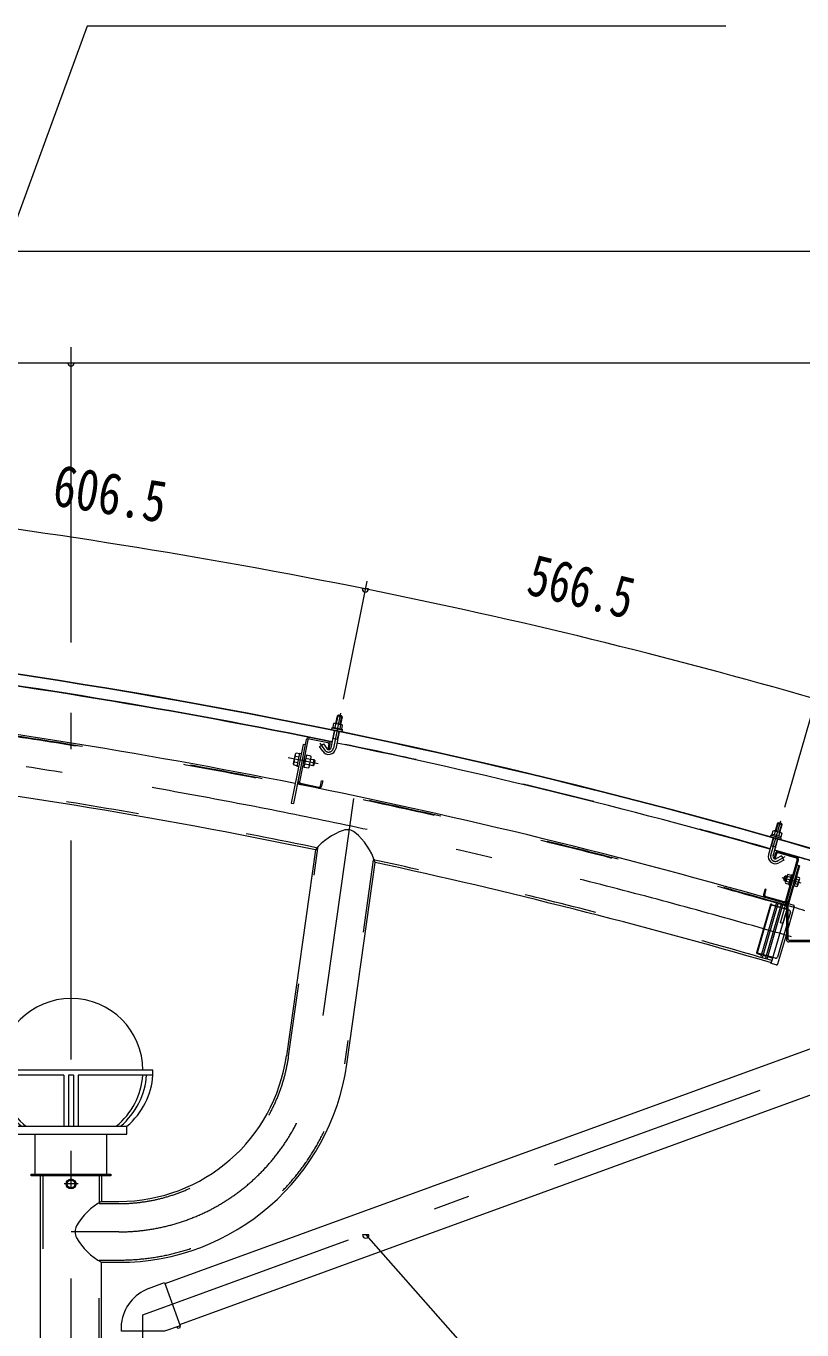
# Model space of a CAD drawing. Units: millimetres, scale not verified. Extents: x -32274 to 32279, y -14169 to 14171.
# Drawn here: x 19106 to 22508, y 5439 to 11154 of the extents above; entities that cross this region are included whole.
import ezdxf
from ezdxf.enums import TextEntityAlignment as Align

# ---------------------------------------------------------------- set-up
doc = ezdxf.new("R2010")
doc.units = ezdxf.units.MM
doc.header["$LTSCALE"] = 80
doc.linetypes.add('USER2', pattern=[10, 4, -6])
doc.linetypes.add('USER3', pattern=[24, 12, -5, 2, -5])
for name, color, linetype, lineweight in [('0-0_0', 7, 'Continuous', 18), ('0-6_2-0BOLD', 7, 'Continuous', 18), ('0-7_2-1HIDDEN', 3, 'USER3', 18), ('0-8_2-2CENTER', 3, 'USER2', 18), ('0-9_2-4THIN', 4, 'Continuous', 18), ('0-A_2-5DIM', 3, 'Continuous', 18)]:
    doc.layers.add(name, color=color, linetype=linetype, lineweight=lineweight)
doc.styles.add('ＭＳ ゴシック', font='')
doc.styles.get('ＭＳ ゴシック').set_extended_font_data('MS Gothic')

# ---------------------------------------------------------------- blocks, each defined once
blk = doc.blocks.new('ledl')
at = {"layer": '0-0_0'}
for p, q in [((14388.17, 13926.97), (14183.17, 13926.97)), ((14183.17, 13920.97), (14183.17, 13926.97)), ((14276.67, 13920.97), (14183.17, 13920.97)), ((14276.67, 13920.97), (14276.67, 13856.97)), ((14288.67, 13920.97), (14282.67, 13920.97)), ((14282.67, 13920.97), (14282.67, 13856.97)), ((14288.67, 13920.97), (14288.67, 13856.97)), ((14388.17, 13920.97), (14294.67, 13920.97)), ((14294.67, 13920.97), (14294.67, 13856.97)), ((14388.17, 13920.97), (14388.17, 13926.97)), ((14215.67, 13846.97), (14355.67, 13846.97)), ((14240.67, 13796.97), (14240.67, 13846.97)), ((14330.67, 13796.97), (14330.67, 13846.97)), ((14355.67, 13846.97), (14355.67, 13856.97)), ((14240.67, 13796.97), (14330.67, 13796.97))]:
    blk.add_line(p, q, dxfattribs=at)
blk.add_lwpolyline([(14215.67, 13846.97), (14215.67, 13856.97), (14355.67, 13856.97)], dxfattribs=at)
for start, end in [(0, 180), (183.82255, 231.05756), (308.94244, 356.17745)]:
    blk.add_arc((14285.67, 13926.97), 90, start, end, dxfattribs=at)
for centre, major_axis, start_param, end_param in [((14285.67, 13926.97), (102.47, 6.5), 3.1362923, 3.9034857), ((14293.67, 13926.97), (102.47, 6.5), 3.1362923, 3.9034857), ((14277.67, 13926.97), (-102.47, 6.5), 2.3796996, 3.146893), ((14285.67, 13926.97), (-102.47, 6.5), 2.3796996, 3.146893)]:
    blk.add_ellipse(centre, major_axis=major_axis, ratio=0.92312, start_param=start_param, end_param=end_param, dxfattribs=at)

msp = doc.modelspace()

# ---------------------------------------------------------------- linework, layer by layer
at = {"layer": '0-6_2-0BOLD'}
for p, q in [((20491.87, 8126.41), (20484.98, 8092.09)), ((20443.19, 7990.63), (20458.12, 8065)), ((20461.33, 8078.99), (20464.44, 8094.46)), ((20478.71, 8060.86), (20463.78, 7986.5)), ((20484.25, 8090.48), (20481.15, 8075.01)), ((20341.61, 8025.21), (20304.68, 7841.28)), ((20348.2, 8029.59), (20429.18, 8013.34)), ((20430.29, 8018.82), (20349.3, 8035.08)), ((20433.57, 8006.74), (20428.89, 7983.41)), ((20471.82, 8026.55), (20451.23, 8030.68)), ((20287.27, 7953.83), (20303.77, 7950.52)), ((20332.59, 7944.73), (20352.52, 7940.73)), ((20298.6, 7924.79), (20282.1, 7928.09)), ((20321.76, 7926.38), (20330.01, 7931.86)), ((20331.38, 7938.72), (20323.14, 7933.24)), ((20347.35, 7915), (20327.42, 7918.99)), ((20368.45, 7938.43), (20362.94, 7910.97)), ((20309.07, 7834.68), (20390.05, 7818.43)), ((20396.65, 7822.81), (20401.33, 7846.15)), ((20388.95, 7812.93), (20307.97, 7829.2)), ((22400.71, 7659.46), (22420.89, 7653.62)), ((22390.89, 7624.08), (22386.5, 7608.92)), ((22405.91, 7603.3), (22410.3, 7618.46)), ((22382.13, 7595.24), (22361.04, 7522.39)), ((22372.4, 7561.62), (22392.57, 7555.78)), ((22381.22, 7516.55), (22402.3, 7589.41)), ((20374.59, 7543.09), (20247.75, 6640.54)), ((20512.2, 6603.37), (20636.48, 7487.72)), ((22390.57, 7503.53), (22397.18, 7526.39)), ((22417.83, 7516.26), (22396.37, 7504.43)), ((22483.47, 7507.26), (22404.12, 7530.22)), ((22405.68, 7535.6), (22485.02, 7512.64)), ((22413.08, 7223.75), (22492.67, 7498.77)), ((22487.29, 7500.32), (22435.14, 7320.11)), ((22447.54, 7313.84), (22493.78, 7473.66)), ((22464.71, 7434.71), (22460.11, 7425.11)), ((22496.81, 7472.79), (22483.43, 7426.56)), ((22496.81, 7472.79), (22486.05, 7475.9)), ((22442.32, 7426.61), (22435.55, 7428.57)), ((22438.24, 7406.35), (22453.41, 7401.96)), ((22459.03, 7421.37), (22443.86, 7425.75)), ((22471.27, 7384.54), (22447.53, 7302.51)), ((22451.08, 7387.64), (22454.56, 7387.24)), ((22488.69, 7391.75), (22476.89, 7395.16)), ((22485.79, 7425.88), (22480.41, 7427.44)), ((22482.51, 7414.57), (22494.32, 7411.16)), ((22426.65, 7310.91), (22347.3, 7333.87)), ((22348.86, 7339.25), (22428.2, 7316.29)), ((22439.48, 7314.99), (22439.48, 7150)), ((22447.53, 7150), (22447.53, 7313.84)), ((22474.41, 7294.71), (22447.53, 7201.96)), ((22448.98, 7307.55), (22470.83, 7301.21)), ((22439.48, 7174.17), (22401.34, 7042.58)), ((22449.98, 7147.55), (23156.98, 7147.55)), ((23156.98, 7139.5), (22449.98, 7139.5)), ((22703.69, 6728.62), (19715.29, 5640.93)), ((19779.93, 5463.33), (22768.33, 6551.02)), ((19169.96, 5258.33), (19169.96, 6113.73)), ((19285.99, 6068.8), (19285.99, 6088.67)), ((19286.13, 6088.92), (19303.34, 6098.86)), ((19303.34, 6058.61), (19286.13, 6068.55)), ((19303.63, 6098.86), (19320.84, 6088.92)), ((19320.84, 6068.55), (19303.63, 6058.61)), ((19320.99, 6088.67), (19320.99, 6068.8))]:
    msp.add_line(p, q, dxfattribs=at)
for points in [[(20464.39, 8096.23), (20471.28, 8130.54), (20491.87, 8126.41), (20489.13, 8130.53), (20475.4, 8133.29), (20471.28, 8130.54)], [(20490.97, 8073.04), (20494.08, 8088.52), (20491.5, 8090.78), (20457.87, 8097.54), (20454.62, 8096.44), (20451.51, 8080.96)], [(20268.78, 7747.81), (20279.76, 7745.61), (20336.12, 8026.31)], [(20331.43, 8002.97), (20320.45, 8005.18), (20268.78, 7747.81)], [(20406.67, 7975.24), (20393.1, 7995.64), (20410.58, 8007.28), (20424.15, 7986.88)], [(20428.89, 7983.41), (20434.38, 7982.3), (20439.06, 8005.64)], [(20306.35, 7963.39), (20289.85, 7966.7), (20286.65, 7963.06), (20277.97, 7919.82), (20279.52, 7915.23), (20296.02, 7911.91)], [(20300.81, 7907.38), (20295.32, 7908.48), (20307.04, 7966.82), (20312.53, 7965.71)], [(20328.45, 7959.66), (20335.31, 7958.29), (20324.7, 7905.44), (20317.84, 7906.82)], [(20324.84, 7906.13), (20344.77, 7902.13), (20347.97, 7905.77), (20356.65, 7949), (20355.1, 7953.6), (20335.17, 7957.6)], [(20355.07, 7941.11), (20368.45, 7938.43), (20371.74, 7933.48), (20367.88, 7914.26), (20362.94, 7910.97), (20349.56, 7913.66)], [(20401.33, 7846.15), (20406.82, 7845.04), (20402.13, 7821.71)], [(22411.16, 7620), (22420.89, 7653.62), (22418.49, 7657.96), (22405.05, 7661.85), (22400.71, 7659.46), (22390.98, 7625.84)], [(22376.87, 7611.7), (22381.26, 7626.86), (22384.6, 7627.69), (22417.54, 7618.15), (22419.92, 7615.68), (22415.53, 7600.51)], [(22391.81, 7527.95), (22385.19, 7505.09), (22390.57, 7503.53)], [(22417.83, 7516.26), (22427.96, 7497.86), (22406.51, 7486.04)], [(22452.32, 7398.22), (22451.08, 7387.64), (22464.71, 7434.71), (22467.86, 7433.2)], [(22431.22, 7426.19), (22427.33, 7412.74), (22429.71, 7408.4)], [(22431.22, 7426.19), (22435.55, 7428.57), (22429.71, 7408.4), (22436.48, 7406.44)], [(22485.79, 7425.88), (22473.63, 7383.85), (22468.25, 7385.41)], [(22474.11, 7385.53), (22485.91, 7382.12), (22488.39, 7384.5), (22497.92, 7417.45), (22497.1, 7420.78), (22485.3, 7424.2)], [(22345.04, 7346.19), (22351.65, 7369.05), (22346.27, 7370.61), (22339.66, 7347.74)], [(22394.84, 7039.01), (22372.99, 7045.34), (22439.48, 7274.76)], [(22439.5, 7274.75), (22423.84, 7220.63), (22413.08, 7223.75)], [(19437.01, 6113.73), (19437.01, 6002.26), (19513.49, 6002.26)], [(19437.01, 5258.33), (19437.01, 5735.21), (19513.49, 5735.21)], [(19643.2, 5620.18), (19713.02, 5647.18), (19782.21, 5457.08), (19778.5, 5446.79), (19771.92, 5444.4), (19768.96, 5452.56)], [(19782.21, 5457.08), (19712.64, 5433.33), (19524.34, 5433.33), (19523.99, 5468.46)]]:
    msp.add_lwpolyline(points, dxfattribs=at)
for points in [[(20449.79, 8081.31), (20492.69, 8072.7), (20491.58, 8067.2), (20448.69, 8075.82)], [(22417.22, 7600.03), (22375.19, 7612.19), (22373.64, 7606.81), (22415.66, 7594.65)], [(22434.64, 7400.05), (22435.46, 7396.72), (22450.62, 7392.33), (22461.81, 7430.99), (22446.65, 7435.38), (22444.18, 7433)], [(19128.49, 6113.73), (19128.49, 6121.78), (19478.49, 6121.78), (19478.49, 6113.73)]]:
    msp.add_lwpolyline(points, close=True, dxfattribs=at)
for radius in [21.88, 17.15]:
    msp.add_circle((19303.49, 6078.73), radius, dxfattribs=at)
for centre, radius, start, end in [((15103.49, -18035.92), 26644.27, 73.55577, 88.07326), ((15103.49, -18035.92), 26646.03, 73.55577, 88.07326), ((15103.49, -18035.92), 26593.53, 78.4061, 82.92131), ((15103.49, -18035.92), 26595.27, 78.40611, 82.92133), ((15103.49, -18035.92), 26383.53, 78.67172, 83.20786), ((15103.49, -18035.92), 26116.47, 78.35597, 87.79263), ((20448.86, 8072.21), 3.5, 78.6474, 258.6474), ((20458.26, 8089.13), 8.17, 40.8049, 78.6474), ((20468.66, 8064.18), 30.57, 59.3513, 97.94348), ((20487.89, 8083.18), 8.17, 78.6474, 116.48988), ((20490.04, 8063.95), 3.5, 258.64742, 78.6474), ((20347.1, 8024.1), 11.2, 78.6474, 168.6474), ((20347.1, 8024.1), 5.6, 78.6474, 168.6474), ((20428.08, 8007.84), 5.6, 348.64742, 78.6474), ((20428.08, 8007.84), 11.2, 348.64742, 78.6474), ((15103.49, -18035.92), 26593.53, 74.14726, 78.36084), ((20318.32, 7934.21), 36.73, 147.71246, 189.58232), ((20296.08, 7958.76), 10.09, 168.6474, 209.20625), ((20346.29, 7948.67), 10.09, 308.08855, 348.6474), ((20432.9, 7992.7), 31.5, 213.6474, 348.6474), ((20432.9, 7992.7), 10.5, 213.6474, 348.6474), ((20288.33, 7920.15), 10.09, 128.08853, 168.6474), ((20316.3, 7934.62), 36.73, 327.71248, 9.58234), ((20338.54, 7910.07), 10.09, 348.64742, 29.20625), ((15103.49, -18035.92), 26383.53, 73.8607, 78.6474), ((20310.17, 7840.17), 11.2, 168.6474, 258.6474), ((20310.17, 7840.17), 5.6, 168.6474, 258.6474), ((20391.15, 7823.91), 11.2, 258.6474, 348.6474), ((20391.15, 7823.91), 5.6, 258.6474, 348.6474), ((20590.01, 7364.22), 280, 109.39807, 140.29477), ((20514.45, 7578.8), 52.5, 50.40631, 109.39807), ((20369.45, 7403.49), 280, 17.50639, 50.40631), ((22373.5, 7603.2), 3.5, 73.8607, 253.8607), ((22384.28, 7619.27), 8.17, 36.0182, 73.8607), ((22392.57, 7593.55), 30.57, 54.56461, 93.15678), ((22413.32, 7610.87), 8.17, 73.8607, 111.70319), ((22413.85, 7591.53), 3.5, 253.86072, 73.8607), ((15103.49, -18035.92), 26116.47, 73.8364, 77.76871), ((22391.31, 7513.63), 31.5, 163.8607, 298.8607), ((22391.31, 7513.63), 10.5, 163.8607, 298.8607), ((15103.49, -18035.92), 26593.53, 73.62849, 74.10202), ((22402.56, 7524.84), 11.2, 73.8607, 163.8607), ((22402.56, 7524.84), 5.6, 73.8607, 163.8607), ((22481.91, 7501.88), 5.6, 343.86072, 73.8607), ((22481.91, 7501.88), 11.2, 343.86072, 73.8607), ((22451.46, 7428.77), 8.17, 163.8607, 201.70319), ((22443.05, 7399.74), 8.17, 126.0182, 163.8607), ((22468.78, 7408.03), 30.57, 144.56461, 183.15678), ((22463.78, 7409.47), 30.57, 324.56462, 3.15678), ((22481.11, 7388.73), 8.17, 343.86072, 21.70319), ((22489.51, 7417.76), 8.17, 306.0182, 343.8607), ((22350.42, 7344.63), 11.2, 163.8607, 253.8607), ((22350.42, 7344.63), 5.6, 163.8607, 253.8607), ((22429.76, 7321.67), 11.2, 253.8607, 343.8607), ((22429.76, 7321.67), 5.6, 253.8607, 343.8607), ((22440.52, 7318.56), 11.2, 253.8607, 343.8607), ((22440.52, 7318.56), 5.6, 253.8607, 343.8607), ((22469.37, 7296.17), 5.25, 343.83641, 73.8364), ((15103.49, -18035.92), 26376.53, 73.66959, 73.77559), ((22449.98, 7150), 10.5, 180, 270), ((22449.98, 7150), 2.45, 180, 270), ((22396.3, 7044.05), 5.25, 253.8364, 343.8364), ((19513.49, 6743.73), 741.48, 270, 352), ((19513.49, 6743.73), 1008.52, 270, 352), ((19303.49, 6078.73), 20.12, 149.59184, 150.40814), ((19303.49, 6078.73), 20.12, 209.59184, 210.40814), ((19303.49, 6078.73), 20.12, 89.59184, 90.40814), ((19303.49, 6078.73), 20.12, 269.59184, 270.40814), ((19303.49, 6078.73), 20.12, 29.59184, 30.40814), ((19303.49, 6078.73), 20.12, 329.59184, 330.40814), ((19571.46, 5756.65), 280, 118.69672, 150.48341), ((19373.49, 5868.73), 52.5, 150.48341, 209.51657), ((19571.46, 5980.81), 280, 209.51657, 241.30327), ((19711.38, 5443.91), 189, 111.14577, 172.53503)]:
    msp.add_arc(centre, radius, start, end, dxfattribs=at)
at = {"layer": '0-7_2-1HIDDEN'}
for p, q in [((19303.49, 863.73), (19303.49, 8199.43)), ((20484.33, 8142.2), (20453.48, 7988.56)), ((20415.41, 7981.06), (20396.02, 8010.2)), ((20386.97, 7920.43), (20255.2, 7946.88)), ((20541.08, 7768.3), (20379.97, 6621.96)), ((22371.13, 7519.47), (22414.69, 7669.99)), ((22432.09, 7512.13), (22401.44, 7495.23)), ((22419.19, 7422.38), (22503.24, 7398.06)), ((19334.11, 6078.73), (19272.86, 6078.73)), ((19513.49, 5868.73), (19303.49, 5868.73))]:
    msp.add_line(p, q, dxfattribs=at)
msp.add_lwpolyline([(19618.49, 1134.03), (19618.49, 5505.14), (22803.48, 6664.38), (22803.48, 7492.49)], dxfattribs=at)
for centre, radius, start, end in [((15103.49, -18035.92), 26250, 73.71976, 87.96529), ((20432.9, 7992.7), 21, 213.6474, 348.6474), ((22391.31, 7513.63), 21, 163.8607, 298.8607), ((19513.49, 6743.73), 875, 270, 352)]:
    msp.add_arc(centre, radius, start, end, dxfattribs=at)
at = {"layer": '0-8_2-2CENTER'}
for p, q in [((20257.45, 6639.17), (20385.58, 7550.84)), ((20628.25, 7499.54), (20502.49, 6604.74)), ((22334.17, 7069.85), (22403.06, 7307.52)), ((22355.36, 7063.74), (22424.25, 7301.4)), ((22452.19, 7278.38), (22369.83, 7302.25)), ((22373.92, 7303.79), (22392.07, 7298.53)), ((22399.81, 7296.29), (22413.25, 7292.39)), ((22420.99, 7290.15), (22442.17, 7284.01)), ((22456.96, 7269.7), (22447.53, 7237.17)), ((22439.48, 7209.38), (22399.96, 7073.05)), ((22391.29, 7068.27), (22308.93, 7092.14)), ((22311.57, 7088.65), (22329.72, 7083.39)), ((22337.45, 7081.14), (22350.9, 7077.24)), ((22358.63, 7075.01), (22379.8, 7068.87)), ((19179.76, 6113.73), (19179.76, 5258.33))]:
    msp.add_line(p, q, dxfattribs=at)
msp.add_lwpolyline([(22370.17, 7303.42), (22308.59, 7090.97), (22310.98, 7086.63), (22374.51, 7305.81)], close=True, dxfattribs=at)
for points in [[(22398.31, 7308.88), (22394.46, 7306.77), (22327.33, 7075.15), (22329.51, 7071.19)], [(22419.53, 7302.77), (22415.64, 7300.63), (22348.51, 7069.01), (22350.67, 7065.09)], [(19427.21, 6113.73), (19427.21, 5992.45), (19513.49, 5992.45)], [(19427.21, 5258.33), (19427.21, 5745.01), (19513.49, 5745.01)]]:
    msp.add_lwpolyline(points, dxfattribs=at)
for centre, radius, start, end in [((15103.49, -18035.92), 26376.53, 73.77559, 88.07326), ((15103.49, -18035.92), 26373.72, 73.8364, 87.79263), ((15103.49, -18035.92), 26126.28, 78.3358, 87.79263), ((15103.49, -18035.92), 26595.27, 74.14725, 78.36087), ((15103.49, -18035.92), 26126.28, 73.8364, 77.79185), ((15103.49, -18035.92), 26595.27, 73.55577, 74.10199), ((22450.24, 7271.65), 7, 343.83641, 73.8364), ((22393.24, 7075), 7, 253.8364, 343.8364), ((19513.49, 6743.73), 751.27, 270, 352), ((19513.49, 6743.73), 998.73, 270, 352)]:
    msp.add_arc(centre, radius, start, end, dxfattribs=at)
at = {"layer": '0-9_2-4THIN'}
for p, q in [((20473.51, 8132.03), (20466.25, 8095.85)), ((20483.12, 8092.46), (20490.38, 8128.64)), ((20350.02, 7915.98), (20365.73, 7912.83)), ((20370.3, 7935.64), (20354.6, 7938.79)), ((22403.06, 7660.75), (22392.8, 7625.31)), ((22409.33, 7620.53), (22419.59, 7655.97)), ((22374.22, 7561.1), (22371.49, 7558.47)), ((22374.22, 7561.1), (22383.95, 7594.71)), ((22437.01, 7408.26), (22428.43, 7410.75)), ((22433.21, 7427.28), (22441.8, 7424.79))]:
    msp.add_line(p, q, dxfattribs=at)
for points in [[(20450.58, 8027.47), (20453.09, 8030.31), (20459.98, 8064.63)], [(20476.85, 8061.24), (20469.96, 8026.92), (20471.17, 8023.33)], [(22400.48, 7589.93), (22390.75, 7556.31), (22391.66, 7552.63)]]:
    msp.add_lwpolyline(points, dxfattribs=at)
at = {"layer": '0-A_2-5DIM'}
for p, q in [((19373.49, 11153.73), (18384.27, 8447.44)), ((22173.49, 11153.73), (19373.49, 11153.73)), ((15803.47, 10166.73), (22803.48, 10166.73)), ((19303.48, 8451.74), (19303.48, 9746.73)), ((22803.48, 9676.73), (15803.47, 9676.73)), ((19317.48, 9676.73), (19289.48, 9676.73)), ((20600.48, 8720.72), (20496.64, 8203.52)), ((20607.59, 8686.42), (20579.59, 8686.42)), ((22432.08, 7730.07), (22581.23, 8245.49)), ((20609.66, 5855.55), (20581.66, 5855.55)), ((20595.66, 5855.55), (21432.64, 4908.34))]:
    msp.add_line(p, q, dxfattribs=at)
for centre, radius, start, end in [((19303.48, 9676.73), 14, 180, 0), ((15224.91, -18053.36), 27273.4, 78.64737, 83.20816), ((20593.59, 8686.42), 14, 180, 0), ((15800.19, -15188.09), 24350.95, 73.86102, 78.64738), ((20595.66, 5855.55), 14, 180, 0)]:
    msp.add_arc(centre, radius, start, end, dxfattribs=at)

# ---------------------------------------------------------------- block references
at = {"layer": '0-0_0', "xscale": 3.5, "yscale": 3.5}
msp.add_blockref('ledl', (-30696.36, -42167.62), dxfattribs=at)

# ---------------------------------------------------------------- texts
at = {"layer": '0-A_2-5DIM', "color": 7, "style": 'ＭＳ ゴシック'}
for s, rotation, width, p in [('606.5', 350.928, 0.8, (19206.92, 9000.6)), ('566.5', 346.254, 0.75, (21280.47, 8612.32))]:
    msp.add_text(s, height=182.3, rotation=rotation, dxfattribs=dict(at, width=width)).set_placement(p, align=Align.BOTTOM_LEFT)

doc.saveas('drawing.dxf')
